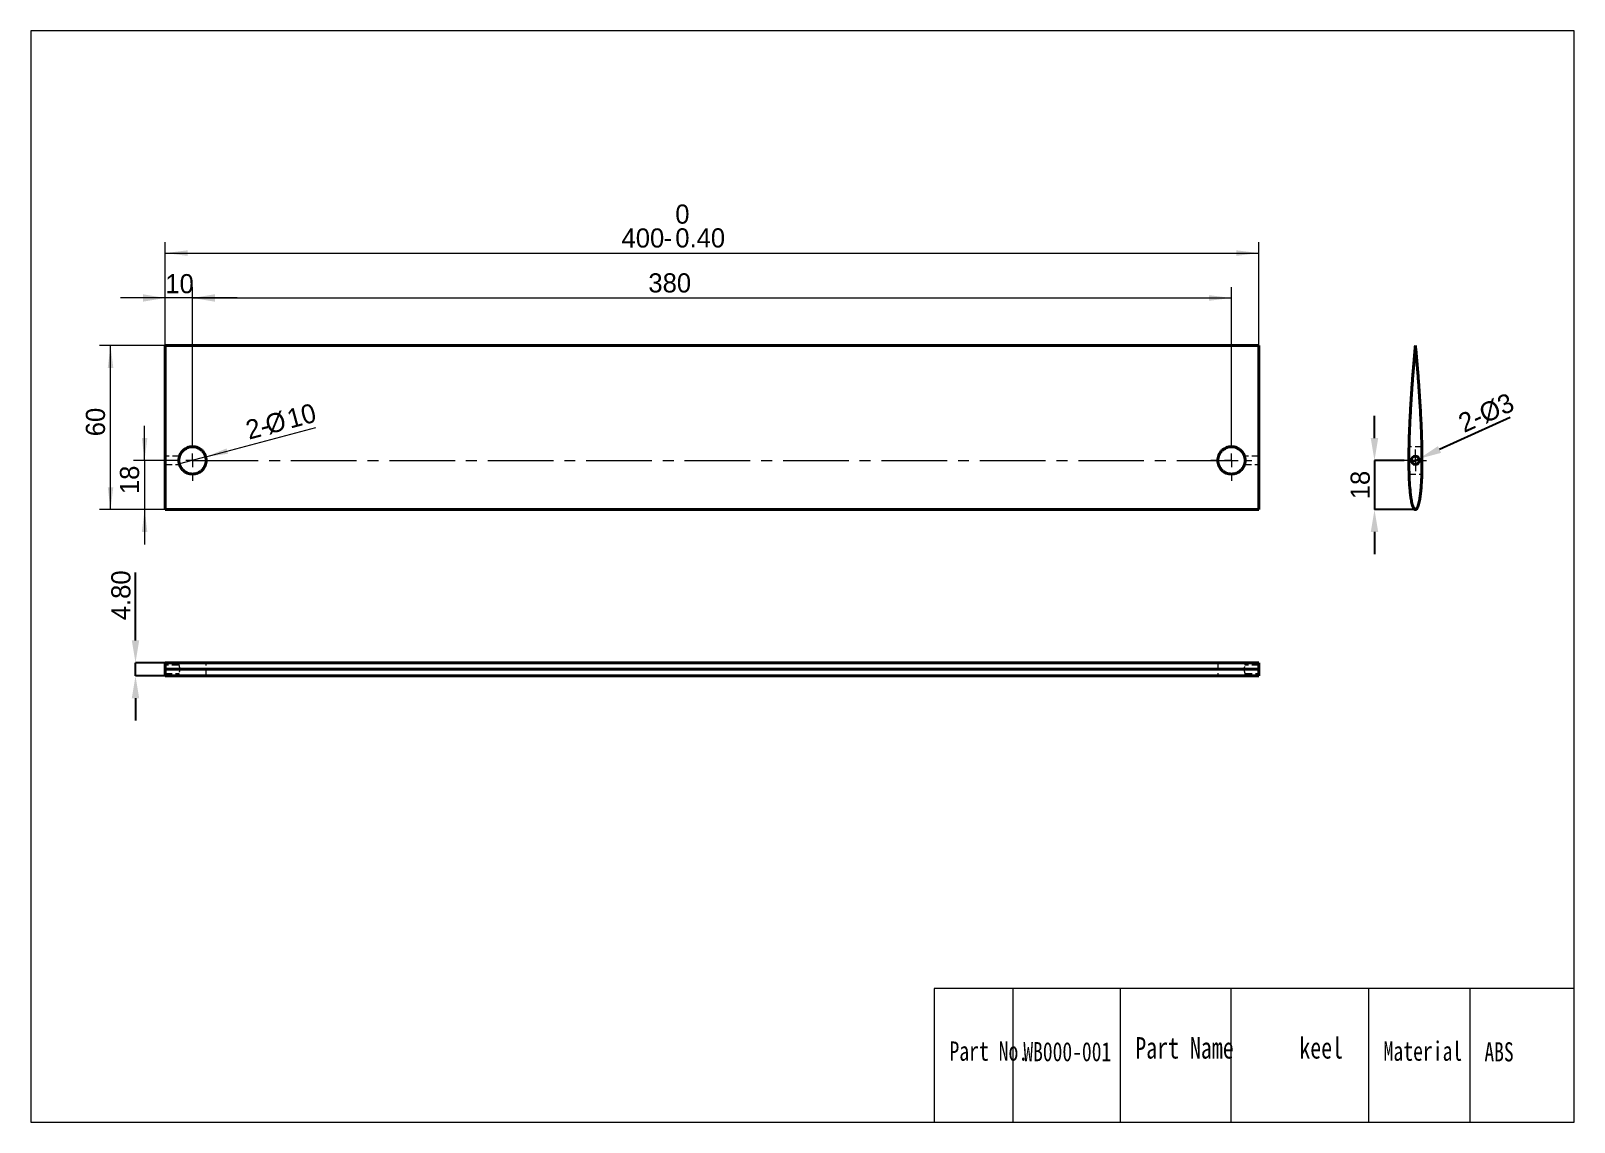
# Model space of a CAD drawing. Header units: millimetres. Extents: x 57 to 340, y 85 to 285.
import ezdxf

# ---------------------------------------------------------------- set-up
doc = ezdxf.new("R2010")
doc.units = ezdxf.units.MM
for name, pattern in [('CENTERX2', [20.32, 12.7, -2.54, 2.54, -2.54]), ('HIDDEN', [1.905, 1.27, -0.635]), ('点画线', [18, 12, -2, 2, -2])]:
    doc.linetypes.add(name, pattern=pattern)
doc.layers.get('0').update_dxf_attribs({"lineweight": 18})
for name, color, linetype, lineweight in [('1轮廓实线层', 7, 'Continuous', 40), ('2细线层', 4, 'Continuous', 18), ('3中心线层', 1, 'CENTERX2', 18), ('4虚线层', 6, 'HIDDEN', 18), ('尺寸线层', 3, 'Continuous', 18)]:
    doc.layers.add(name, color=color, linetype=linetype, lineweight=lineweight)
doc.styles.add('SLDTEXTSTYLE0', font='')
doc.styles.get('SLDTEXTSTYLE0').set_extended_font_data('汉仪长仿宋体')
doc.dimstyles.new('SLDDIMSTYLE0', dxfattribs={"dimtxt": 3.5, "dimasz": 4.08, "dimexe": 0, "dimexo": 0.0625, "dimgap": 0.875, "dimtad": 1, "dimlfac": 2, "dimrnd": 1e-09, "dimzin": 12, "dimdsep": 46, "dimtxsty": 'SLDTEXTSTYLE0', "dimcen": 0.09, "dimdle": 8.16, "dimadec": 0, "dimazin": 3, "dimtfac": 1, "dimtofl": 0, "dimtmove": 0, "dimatfit": 3, "dimfxl": 1, "dimfrac": 2, "dimtolj": 1, "dimarcsym": 0})
doc.dimstyles.new('SLDDIMSTYLE1', dxfattribs={"dimtxt": 3.5, "dimasz": 4.08, "dimexe": 0, "dimexo": 0.0625, "dimgap": 0.875, "dimtad": 1, "dimlfac": 2, "dimrnd": 1e-09, "dimzin": 12, "dimdsep": 46, "dimtxsty": 'SLDTEXTSTYLE0', "dimcen": 0.09, "dimdle": 8.16, "dimadec": 0, "dimazin": 3, "dimtfac": 1, "dimtofl": 0, "dimtmove": 0, "dimatfit": 3, "dimfxl": 1, "dimfrac": 2, "dimtolj": 1, "dimarcsym": 0})
doc.dimstyles.new('SLDDIMSTYLE2', dxfattribs={"dimtxt": 3.5, "dimasz": 4.08, "dimexe": 0, "dimexo": 0.0625, "dimgap": 0.875, "dimtad": 1, "dimlfac": 2, "dimrnd": 1e-09, "dimzin": 12, "dimdsep": 46, "dimtxsty": 'SLDTEXTSTYLE0', "dimcen": 0.09, "dimdle": 8.16, "dimadec": 0, "dimazin": 3, "dimtfac": 1, "dimtmove": 0, "dimatfit": 0, "dimfxl": 1, "dimfrac": 2, "dimtolj": 1, "dimarcsym": 0})
doc.dimstyles.new('SLDDIMSTYLE3', dxfattribs={"dimtxt": 3.5, "dimasz": 4.08, "dimexe": 0, "dimexo": 0.0625, "dimgap": 0.875, "dimtad": 1, "dimlfac": 2, "dimrnd": 1e-09, "dimzin": 12, "dimdsep": 46, "dimtxsty": 'SLDTEXTSTYLE0', "dimblk1": 'NONE', "dimsah": 1, "dimcen": 0, "dimdle": 8.16, "dimadec": 0, "dimazin": 3, "dimtfac": 1, "dimtmove": 0, "dimatfit": 3, "dimldrblk": 'NONE', "dimfxl": 1, "dimfrac": 2, "dimtolj": 1, "dimarcsym": 0})
doc.dimstyles.new('SLDDIMSTYLE4', dxfattribs={"dimtxt": 3.5, "dimasz": 4.08, "dimexe": 0, "dimexo": 0.0625, "dimgap": 0.875, "dimtad": 1, "dimlfac": 2, "dimrnd": 1e-09, "dimzin": 4, "dimdsep": 46, "dimtxsty": 'SLDTEXTSTYLE0', "dimcen": 0.09, "dimdle": 8.16, "dimadec": 0, "dimazin": 1, "dimtfac": 1, "dimtmove": 0, "dimatfit": 0, "dimfxl": 1, "dimfrac": 2, "dimtolj": 1, "dimarcsym": 0})

# ---------------------------------------------------------------- blocks, each defined once
blk = doc.blocks.new('*X4')
at = {"layer": '2细线层', "linetype": 'Continuous', "lineweight": 0}
for points in [[(71.84, 227.42), (71.34, 223.34), (72.35, 223.34)], [(71.84, 197.42), (72.35, 201.5), (71.34, 201.5)]]:
    blk.add_hatch(color=4, dxfattribs=at).paths.add_polyline_path(points, flags=0)
at = {"layer": '2细线层', "color": 4, "linetype": 'Continuous', "lineweight": 0}
for p, q in [((81.84, 227.42), (69.84, 227.42)), ((71.84, 197.42), (71.84, 227.42)), ((81.84, 197.42), (69.84, 197.42))]:
    blk.add_line(p, q, dxfattribs=at)
at = {"layer": '2细线层', "color": 4, "linetype": 'Continuous', "lineweight": 0, "insert": (67.33, 210.84), "char_height": 3.5, "width": 6.874, "attachment_point": 1, "rotation": 90, "style": 'SLDTEXTSTYLE0'}
blk.add_mtext('60', dxfattribs=at)
blk = doc.blocks.new('*X5')
at = {"layer": '2细线层', "linetype": 'Continuous', "lineweight": 0}
for points in [[(81.84, 244.34), (85.92, 243.83), (85.92, 244.85)], [(281.84, 244.34), (277.76, 244.85), (277.76, 243.83)]]:
    blk.add_hatch(color=4, dxfattribs=at).paths.add_polyline_path(points, flags=0)
at = {"layer": '2细线层', "color": 4, "linetype": 'Continuous', "lineweight": 0}
for p, q in [((81.84, 227.42), (81.84, 246.34)), ((281.84, 227.42), (281.84, 246.34)), ((81.84, 244.34), (281.84, 244.34))]:
    blk.add_line(p, q, dxfattribs=at)
at = {"layer": '2细线层', "color": 4, "linetype": 'Continuous', "lineweight": 0, "char_height": 3.5, "attachment_point": 1, "style": 'SLDTEXTSTYLE0'}
for s, insert, width in [('0', (175.13, 253.22), 2.4432), ('400', (165.3, 248.85), 9.705), ('0.40', (175.13, 248.87), 12.9917), ('-', (172.97, 248.87), 4.2175)]:
    blk.add_mtext(s, dxfattribs=dict(at, insert=insert, width=width))
blk = doc.blocks.new('*X6')
at = {"layer": '2细线层', "linetype": 'Continuous', "lineweight": 0}
for points in [[(81.84, 236.13), (77.76, 235.45), (77.76, 236.81)], [(86.84, 236.13), (90.92, 235.45), (90.92, 236.81)]]:
    blk.add_hatch(color=0, dxfattribs=at).paths.add_polyline_path(points, flags=0)
at = {"layer": '2细线层', "color": 0, "linetype": 'Continuous', "lineweight": 0}
for p, q in [((95, 236.13), (73.68, 236.13)), ((81.84, 227.49), (81.84, 236.13)), ((86.84, 210.24), (86.84, 236.13))]:
    blk.add_line(p, q, dxfattribs=at)
at = {"layer": '2细线层', "color": 0, "linetype": 'Continuous', "lineweight": 0, "insert": (84.47, 238.72), "char_height": 3.5, "width": 7, "attachment_point": 5, "style": 'SLDTEXTSTYLE0'}
blk.add_mtext('10', dxfattribs=at)
blk = doc.blocks.new('*X7')
at = {"layer": '2细线层', "linetype": 'Continuous', "lineweight": 0}
for points in [[(86.84, 236.13), (90.92, 235.62), (90.92, 236.64)], [(276.84, 236.13), (272.76, 236.64), (272.76, 235.62)]]:
    blk.add_hatch(color=4, dxfattribs=at).paths.add_polyline_path(points, flags=0)
at = {"layer": '2细线层', "color": 4, "linetype": 'Continuous', "lineweight": 0}
for p, q in [((86.84, 210.17), (86.84, 238.13)), ((276.84, 210.17), (276.84, 238.13)), ((86.84, 236.13), (276.84, 236.13))]:
    blk.add_line(p, q, dxfattribs=at)
at = {"layer": '2细线层', "color": 4, "linetype": 'Continuous', "lineweight": 0, "insert": (170.21, 240.64), "char_height": 3.5, "width": 9.5305, "attachment_point": 1, "style": 'SLDTEXTSTYLE0'}
blk.add_mtext('380', dxfattribs=at)
blk = doc.blocks.new('*X8')
at = {"layer": '2细线层', "linetype": 'Continuous', "lineweight": 0}
for points in [[(78.07, 206.42), (78.58, 210.5), (77.57, 210.5)], [(78.07, 197.42), (77.57, 193.34), (78.58, 193.34)]]:
    blk.add_hatch(color=4, dxfattribs=at).paths.add_polyline_path(points, flags=0)
at = {"layer": '2细线层', "color": 4, "linetype": 'Continuous', "lineweight": 0}
for p, q in [((78.07, 206.42), (78.07, 212.77)), ((83.09, 206.42), (76.07, 206.42)), ((78.07, 206.42), (78.07, 197.42)), ((81.84, 197.42), (76.07, 197.42)), ((78.07, 197.42), (78.07, 191.07))]:
    blk.add_line(p, q, dxfattribs=at)
at = {"layer": '2细线层', "color": 4, "linetype": 'Continuous', "lineweight": 0, "insert": (73.56, 200.26), "char_height": 3.5, "width": 6.874, "attachment_point": 1, "rotation": 90, "style": 'SLDTEXTSTYLE0'}
blk.add_mtext('18', dxfattribs=at)
blk = doc.blocks.new('*X9')
at = {"layer": '2细线层', "linetype": 'Continuous', "lineweight": 0}
blk.add_hatch(color=4, dxfattribs=at).paths.add_polyline_path([(89.26, 207.07), (93.33, 207.64), (93.07, 208.62)], flags=0)
at = {"layer": '2细线层', "color": 4, "linetype": 'Continuous', "lineweight": 0}
for q in [(109.4, 212.47), (84.43, 205.78)]:
    blk.add_line((89.26, 207.07), q, dxfattribs=at)
at = {"layer": '2细线层', "color": 4, "linetype": 'Continuous', "lineweight": 0, "char_height": 3.5, "attachment_point": 1, "rotation": 15, "style": 'SLDTEXTSTYLE0'}
for s, insert, width in [('%%C', (99.82, 214.56), 5.5514), ('10', (103.8, 215.61), 7.089), ('2-', (96.25, 213.58), 9.1087)]:
    blk.add_mtext(s, dxfattribs=dict(at, insert=insert, width=width))
blk = doc.blocks.new('_NONE')
blk = doc.blocks.new('SW_CENTERMARKSYMBOL_0')
at = {"layer": '3中心线层', "color": 0, "linetype": 'CENTERX2', "lineweight": 0}
for p, q in [((0, 2.5), (0, 3.75)), ((-2.5, 0), (-3.75, 0)), ((0, 0), (-1.25, 0)), ((0, 0), (0, 1.25)), ((0, 0), (0, -1.25)), ((0, 0), (1.25, 0)), ((2.5, 0), (3.75, 0)), ((0, -2.5), (0, -3.75))]:
    blk.add_line(p, q, dxfattribs=at)
blk = doc.blocks.new('SW_CENTERMARKSYMBOL_1')
at = {"layer": '3中心线层', "color": 0, "linetype": 'CENTERX2', "lineweight": 0}
for p, q in [((0, 2.5), (0, 3.75)), ((-2.5, 0), (-3.75, 0)), ((0, 0), (-1.25, 0)), ((0, 0), (0, 1.25)), ((0, 0), (0, -1.25)), ((0, 0), (1.25, 0)), ((2.5, 0), (3.75, 0)), ((0, -2.5), (0, -3.75))]:
    blk.add_line(p, q, dxfattribs=at)
blk = doc.blocks.new('*X12')
at = {"layer": '2细线层', "linetype": 'Continuous'}
for points in [[(302.32, 210.5), (303.68, 210.5), (303, 206.42)], [(302.32, 193.34), (303.68, 193.34), (303, 197.42)]]:
    blk.add_hatch(color=0, dxfattribs=at).paths.add_polyline_path(points, flags=0)
at = {"layer": '2细线层', "color": 0, "linetype": 'Continuous', "lineweight": -2}
for p, q in [((303, 210.5), (303, 214.58)), ((308.43, 206.42), (303, 206.42)), ((303, 206.42), (303, 197.42)), ((310.43, 197.42), (303, 197.42)), ((303, 193.34), (303, 189.26))]:
    blk.add_line(p, q, dxfattribs=at)
at = {"layer": '2细线层', "color": 0, "linetype": 'Continuous', "lineweight": 0, "insert": (298.63, 201.92), "char_height": 3.5, "width": 6.874, "attachment_point": 2, "rotation": 90, "style": 'SLDTEXTSTYLE0'}
blk.add_mtext('18', dxfattribs=at)
blk = doc.blocks.new('*X13')
at = {"layer": '2细线层', "linetype": 'Continuous'}
blk.add_hatch(color=0, dxfattribs=at).paths.add_polyline_path([(314.61, 209.04), (315.17, 207.8), (311.17, 206.73)], flags=0)
at = {"layer": '2细线层', "color": 0, "linetype": 'Continuous', "lineweight": -2}
for p, q in [((327.83, 214.29), (314.89, 208.42)), ((309.81, 206.12), (311.17, 206.73))]:
    blk.add_line(p, q, dxfattribs=at)
at = {"layer": '2细线层', "color": 0, "linetype": 'Continuous', "lineweight": 0, "insert": (317.95, 214.61), "char_height": 3.5, "width": 19.8307, "attachment_point": 1, "rotation": 24.3788, "style": 'SLDTEXTSTYLE0'}
blk.add_mtext('2-%%C3', dxfattribs=at)
blk = doc.blocks.new('SW_CENTERMARKSYMBOL_2')
at = {"layer": '3中心线层', "color": 0, "linetype": 'CENTERX2', "lineweight": 0}
for p, q in [((-1.25, 0), (-2, 0)), ((0, 0), (-1.25, 0)), ((0, 1.25), (0, 2)), ((0, 0), (0, 1.25)), ((0, 0), (0, -1.25)), ((0, 0), (1.25, 0)), ((1.25, 0), (2, 0)), ((0, -1.25), (0, -2))]:
    blk.add_line(p, q, dxfattribs=at)
blk = doc.blocks.new('*X15')
at = {"layer": '2细线层', "linetype": 'Continuous'}
for points in [[(75.73, 173.49), (77.09, 173.49), (76.41, 169.41)], [(75.73, 162.93), (77.09, 162.93), (76.41, 167.01)]]:
    blk.add_hatch(color=0, dxfattribs=at).paths.add_polyline_path(points, flags=0)
at = {"layer": '2细线层', "color": 0, "linetype": 'Continuous', "lineweight": -2}
for p, q in [((76.41, 173.49), (76.41, 185.92)), ((89.28, 169.41), (76.41, 169.41)), ((76.41, 167.01), (76.41, 169.41)), ((89.28, 167.01), (76.41, 167.01)), ((76.41, 162.93), (76.41, 158.85))]:
    blk.add_line(p, q, dxfattribs=at)
at = {"layer": '2细线层', "color": 0, "linetype": 'Continuous', "lineweight": 0, "insert": (71.98, 181.75), "char_height": 3.5, "width": 13.205, "attachment_point": 2, "rotation": 90, "style": 'SLDTEXTSTYLE0'}
blk.add_mtext('4.80', dxfattribs=at)

msp = doc.modelspace()

# ---------------------------------------------------------------- linework, layer by layer
for p, q in [((339.5135, 284.9816), (57.2735, 284.9816)), ((57.2735, 284.9816), (57.2735, 85.3976)), ((339.5135, 85.3976), (339.5135, 284.9816)), ((339.5135, 109.8404), (222.4619, 109.8404)), ((222.4619, 109.8404), (222.4619, 85.3976)), ((236.877, 109.8404), (236.877, 85.3976)), ((256.5101, 109.8404), (256.5101, 85.3976)), ((276.752, 109.8404), (276.752, 85.3976)), ((301.9318, 109.8404), (301.9318, 85.3976)), ((320.4247, 109.8404), (320.4247, 85.3976)), ((339.5135, 85.3976), (339.5135, 109.8404)), ((57.2735, 85.3976), (339.5135, 85.3976)), ((232.2144, 85.3976), (339.5135, 85.3976))]:
    msp.add_line(p, q)
at = {"color": 1, "linetype": '点画线'}
msp.add_line((86.8432, 206.4249), (276.8432, 206.4249), dxfattribs=at)
at = {"layer": '1轮廓实线层', "linetype": 'Continuous', "lineweight": 40}
for p, q in [((81.8432, 227.4249), (281.8432, 227.4249)), ((81.8432, 227.4249), (81.8432, 197.4249)), ((281.8432, 227.4249), (281.8432, 197.4249)), ((281.8432, 197.4249), (81.8432, 197.4249)), ((84.3582, 169.4138), (81.8432, 169.4138)), ((81.8432, 169.4019), (81.8432, 168.2139)), ((281.8432, 169.4138), (279.3281, 169.4138)), ((281.8432, 169.3994), (281.8432, 168.2139)), ((81.8432, 168.2139), (281.8432, 168.2139)), ((81.8432, 168.2139), (81.8432, 167.0285)), ((81.8432, 167.0141), (84.3602, 167.0141)), ((279.3281, 167.0141), (281.8432, 167.0141)), ((281.8432, 168.2139), (281.8432, 167.026))]:
    msp.add_line(p, q, dxfattribs=at)
for points in [[(274.3602, 169.4138), (198.8436, 169.4138), (162.2194, 169.4138), (89.3262, 169.4138)], [(89.3281, 167.0141), (164.8428, 167.0141), (201.4669, 167.0141), (274.3602, 167.0141)]]:
    msp.add_lwpolyline(points, dxfattribs=at)
msp.add_circle((310.4886, 206.4249), 0.75, dxfattribs=at)
for points, knots in [([(310.4886, 227.4249), (310.4748, 227.282), (310.4474, 226.9965), (310.4181, 226.6849), (310.388, 226.3609), (310.3724, 226.1931), (310.3418, 225.8583), (310.3267, 225.6917), (310.2828, 225.2033), (310.2558, 224.8948), (310.2033, 224.2818), (310.1775, 223.9754), (310.1256, 223.3482), (310.0995, 223.0276), (310.0482, 222.3872), (310.0235, 222.0707), (309.9759, 221.4482), (309.9528, 221.1393), (309.9065, 220.5098), (309.8833, 220.1902), (309.8385, 219.5572), (309.8169, 219.2441), (309.7746, 218.6176), (309.7538, 218.3029), (309.7129, 217.6711), (309.693, 217.355), (309.6543, 216.7251), (309.6356, 216.4108), (309.5808, 215.4663), (309.5463, 214.8351), (309.4825, 213.5738), (309.4531, 212.9434), (309.3738, 211.0516), (309.3325, 209.7891), (309.2856, 207.2646), (309.2796, 206.0017), (309.3159, 204.1082), (309.3356, 203.4772), (309.3969, 202.2161), (309.4383, 201.586), (309.5267, 200.6431), (309.5607, 200.3292), (309.6421, 199.7033), (309.6892, 199.391), (309.7764, 198.9256), (309.8084, 198.771), (309.8812, 198.4639), (309.9217, 198.3112), (310.0185, 198.0108), (310.0735, 197.862), (310.1864, 197.6539), (310.2291, 197.5865), (310.3108, 197.5009), (310.3412, 197.475), (310.4102, 197.4367), (310.4489, 197.4249), (310.4886, 197.4249)], [0, 0, 0, 0, 0.47345572, 0.94691144, 0.94691144, 1.42036716, 1.42036716, 1.89382288, 1.89382288, 2.84073432, 2.84073432, 3.78764576, 3.78764576, 4.7345572, 4.7345572, 5.68146865, 5.68146865, 6.62838009, 6.62838009, 7.57529153, 7.57529153, 8.52220297, 8.52220297, 9.46911441, 9.46911441, 10.41602585, 10.41602585, 11.36293729, 11.36293729, 13.25676017, 13.25676017, 15.15058305, 15.15058305, 18.93822882, 18.93822882, 22.72587458, 22.72587458, 24.61969746, 24.61969746, 26.51352034, 26.51352034, 27.46043179, 27.46043179, 28.40734323, 28.40734323, 28.88079895, 28.88079895, 29.35425467, 29.35425467, 29.82771039, 29.82771039, 30.06443825, 30.06443825, 30.18280218, 30.18280218, 30.30116611, 30.30116611, 30.30116611, 30.30116611]), ([(310.4886, 197.4249), (310.5284, 197.4249), (310.5671, 197.4367), (310.636, 197.475), (310.6664, 197.5009), (310.7481, 197.5865), (310.7909, 197.6539), (310.9037, 197.862), (310.9587, 198.0108), (311.0555, 198.3112), (311.096, 198.4639), (311.1688, 198.771), (311.2008, 198.9256), (311.2881, 199.391), (311.3352, 199.7033), (311.4166, 200.3292), (311.4505, 200.6431), (311.5389, 201.586), (311.5803, 202.2161), (311.6417, 203.4772), (311.6614, 204.1082), (311.6976, 206.0017), (311.6917, 207.2646), (311.6448, 209.7891), (311.6035, 211.0516), (311.5241, 212.9434), (311.4948, 213.5738), (311.4309, 214.8351), (311.3964, 215.4663), (311.3417, 216.4108), (311.3229, 216.7251), (311.2843, 217.355), (311.2643, 217.6711), (311.2235, 218.3029), (311.2027, 218.6176), (311.1604, 219.2441), (311.1388, 219.5572), (311.094, 220.1902), (311.0708, 220.5098), (311.0244, 221.1393), (311.0013, 221.4482), (310.9538, 222.0707), (310.929, 222.3872), (310.8778, 223.0276), (310.8517, 223.3482), (310.7998, 223.9754), (310.774, 224.2818), (310.7214, 224.8948), (310.6944, 225.2033), (310.6506, 225.6917), (310.6355, 225.8583), (310.6048, 226.1931), (310.5893, 226.3609), (310.5591, 226.6849), (310.5298, 226.9965), (310.5025, 227.282), (310.4886, 227.4249)], [0, 0, 0, 0, 0.11836393, 0.11836393, 0.23672786, 0.23672786, 0.47345572, 0.47345572, 0.94691144, 0.94691144, 1.42036716, 1.42036716, 1.89382288, 1.89382288, 2.84073432, 2.84073432, 3.78764576, 3.78764576, 5.68146865, 5.68146865, 7.57529153, 7.57529153, 11.36293729, 11.36293729, 15.15058305, 15.15058305, 17.04440594, 17.04440594, 18.93822882, 18.93822882, 19.88514026, 19.88514026, 20.8320517, 20.8320517, 21.77896314, 21.77896314, 22.72587458, 22.72587458, 23.67278602, 23.67278602, 24.61969746, 24.61969746, 25.5666089, 25.5666089, 26.51352034, 26.51352034, 27.46043179, 27.46043179, 28.40734323, 28.40734323, 28.88079895, 28.88079895, 29.35425467, 29.35425467, 29.82771039, 30.30116611, 30.30116611, 30.30116611, 30.30116611]), ([(86.8432, 208.9249), (86.678, 208.9249), (86.5156, 208.9087), (86.276, 208.8611), (86.1968, 208.8413), (86.0397, 208.7937), (85.9617, 208.7658), (85.7346, 208.6717), (85.5911, 208.5949), (85.3193, 208.4135), (85.1907, 208.3079), (84.9601, 208.0773), (84.8566, 207.9514), (84.6738, 207.6782), (84.5961, 207.5327), (84.4714, 207.2319), (84.4234, 207.0744), (84.3592, 206.7518), (84.3433, 206.5896), (84.3431, 206.2635), (84.3593, 206.0979), (84.423, 205.7773), (84.4701, 205.6215), (84.5952, 205.3188), (84.6734, 205.1724), (84.8543, 204.9014), (84.9576, 204.7751), (85.1907, 204.5416), (85.3172, 204.4379), (85.5202, 204.3021), (85.5901, 204.26), (85.7346, 204.1826), (85.8095, 204.1471), (86.0367, 204.0529), (86.1925, 204.0055), (86.5127, 203.9414), (86.678, 203.9249), (87.0083, 203.9249), (87.1707, 203.9411), (87.4103, 203.9887), (87.4895, 204.0085), (87.6466, 204.0561), (87.7246, 204.084), (87.9517, 204.1781), (88.0953, 204.2549), (88.367, 204.4362), (88.4956, 204.5418), (88.7263, 204.7724), (88.8297, 204.8983), (89.0125, 205.1715), (89.0902, 205.317), (89.2149, 205.6177), (89.2629, 205.7752), (89.3272, 206.0979), (89.3431, 206.2601), (89.3433, 206.5862), (89.3271, 206.7518), (89.2634, 207.0724), (89.2162, 207.2282), (89.0912, 207.5309), (89.0129, 207.6773), (88.8321, 207.9483), (88.7288, 208.0746), (88.4957, 208.3081), (88.3692, 208.4118), (88.1662, 208.5477), (88.0963, 208.5897), (87.9517, 208.6672), (87.8768, 208.7027), (87.6496, 208.7969), (87.4938, 208.8442), (87.1736, 208.9083), (87.0083, 208.9249), (86.8432, 208.9249)], [0, 0, 0, 0, 0.49069497, 0.49069497, 0.73604246, 0.73604246, 0.98138995, 0.98138995, 1.47208492, 1.47208492, 1.9627799, 1.9627799, 2.45347487, 2.45347487, 2.94416985, 2.94416985, 3.43486482, 3.43486482, 3.9255598, 3.9255598, 4.41625477, 4.41625477, 4.90694975, 4.90694975, 5.39764472, 5.39764472, 5.8883397, 5.8883397, 6.37903467, 6.37903467, 6.62438216, 6.62438216, 6.86972965, 6.86972965, 7.36042462, 7.36042462, 7.8511196, 7.8511196, 8.34181457, 8.34181457, 8.58716206, 8.58716206, 8.83250955, 8.83250955, 9.32320452, 9.32320452, 9.81389949, 9.81389949, 10.30459447, 10.30459447, 10.79528944, 10.79528944, 11.28598442, 11.28598442, 11.77667939, 11.77667939, 12.26737437, 12.26737437, 12.75806934, 12.75806934, 13.24876432, 13.24876432, 13.73945929, 13.73945929, 14.23015427, 14.23015427, 14.47550176, 14.47550176, 14.72084924, 14.72084924, 15.21154422, 15.21154422, 15.70223919, 15.70223919, 15.70223919, 15.70223919]), ([(276.8432, 203.9249), (277.0083, 203.9249), (277.1707, 203.9411), (277.4103, 203.9887), (277.4895, 204.0085), (277.6466, 204.0561), (277.7246, 204.084), (277.9517, 204.1781), (278.0953, 204.2549), (278.367, 204.4362), (278.4956, 204.5418), (278.7263, 204.7724), (278.8297, 204.8983), (279.0125, 205.1715), (279.0902, 205.317), (279.2149, 205.6177), (279.2629, 205.7753), (279.3272, 206.0979), (279.3431, 206.2601), (279.3433, 206.5862), (279.3271, 206.7518), (279.2634, 207.0724), (279.2162, 207.2282), (279.0912, 207.5309), (279.0129, 207.6773), (278.8321, 207.9483), (278.7288, 208.0746), (278.4957, 208.3081), (278.3692, 208.4118), (278.1662, 208.5477), (278.0963, 208.5897), (277.9517, 208.6672), (277.8768, 208.7027), (277.6496, 208.7969), (277.4938, 208.8442), (277.1736, 208.9083), (277.0083, 208.9249), (276.678, 208.9249), (276.5156, 208.9087), (276.276, 208.8611), (276.1968, 208.8413), (276.0397, 208.7937), (275.9617, 208.7658), (275.7346, 208.6717), (275.5911, 208.5949), (275.3193, 208.4135), (275.1907, 208.3079), (274.96, 208.0773), (274.8566, 207.9514), (274.6738, 207.6782), (274.5961, 207.5327), (274.4714, 207.2319), (274.4234, 207.0744), (274.3592, 206.7518), (274.3433, 206.5896), (274.3431, 206.2635), (274.3593, 206.0979), (274.423, 205.7773), (274.4701, 205.6215), (274.5952, 205.3188), (274.6734, 205.1724), (274.8543, 204.9014), (274.9576, 204.7751), (275.1907, 204.5416), (275.3172, 204.4379), (275.5202, 204.3021), (275.5901, 204.26), (275.7346, 204.1826), (275.8096, 204.1471), (276.0367, 204.0529), (276.1925, 204.0055), (276.5127, 203.9414), (276.678, 203.9249), (276.8432, 203.9249)], [0, 0, 0, 0, 0.49069497, 0.49069497, 0.73604246, 0.73604246, 0.98138995, 0.98138995, 1.47208492, 1.47208492, 1.9627799, 1.9627799, 2.45347487, 2.45347487, 2.94416985, 2.94416985, 3.43486482, 3.43486482, 3.9255598, 3.9255598, 4.41625477, 4.41625477, 4.90694975, 4.90694975, 5.39764472, 5.39764472, 5.8883397, 5.8883397, 6.37903467, 6.37903467, 6.62438216, 6.62438216, 6.86972965, 6.86972965, 7.36042462, 7.36042462, 7.8511196, 7.8511196, 8.34181457, 8.34181457, 8.58716206, 8.58716206, 8.83250955, 8.83250955, 9.32320452, 9.32320452, 9.8138995, 9.8138995, 10.30459447, 10.30459447, 10.79528944, 10.79528944, 11.28598442, 11.28598442, 11.77667939, 11.77667939, 12.26737437, 12.26737437, 12.75806934, 12.75806934, 13.24876432, 13.24876432, 13.73945929, 13.73945929, 14.23015427, 14.23015427, 14.47550176, 14.47550176, 14.72084924, 14.72084924, 15.21154422, 15.21154422, 15.70223919, 15.70223919, 15.70223919, 15.70223919]), ([(84.3582, 169.4137), (84.3586, 169.4137), (84.362, 169.4136), (84.4361, 169.4117), (84.5818, 169.4084), (84.8005, 169.404), (85.073, 169.3992), (85.399, 169.3945), (85.7628, 169.3904), (86.1607, 169.3873), (86.5247, 169.3858), (86.8935, 169.3854), (87.2628, 169.3861), (87.6707, 169.3883), (88.0588, 169.3918), (88.409, 169.3961), (88.7177, 169.4009), (88.9712, 169.4056), (89.1641, 169.4097), (89.2879, 169.4126), (89.3147, 169.4133), (89.3262, 169.4136)], [0, 0, 0, 0, 0.03789234, 0.31737356, 0.60495728, 0.88448526, 1.17211578, 1.45170796, 1.73940849, 2.01899404, 2.30669082, 2.48442843, 2.76395697, 3.05159294, 3.33112117, 3.61875354, 3.89832185, 4.18599568, 4.46559494, 4.75330503, 4.96838463, 4.96838463, 4.96838463, 4.96838463]), ([(276.8432, 169.3856), (276.7046, 169.3857), (276.4236, 169.386), (276.0156, 169.3883), (275.6276, 169.3918), (275.2773, 169.3961), (274.9687, 169.4009), (274.7151, 169.4056), (274.5222, 169.4097), (274.3984, 169.4126), (274.3716, 169.4133), (274.3602, 169.4136)], [0, 0, 0, 0, 0.27944102, 0.56698694, 0.84642764, 1.13396996, 1.41345074, 1.70103451, 1.98054623, 2.26816624, 2.48322494, 2.48322494, 2.48322494, 2.48322494]), ([(279.3281, 169.4137), (279.3277, 169.4137), (279.3244, 169.4136), (279.2502, 169.4117), (279.1045, 169.4084), (278.8859, 169.404), (278.6134, 169.3992), (278.2873, 169.3945), (277.9236, 169.3904), (277.5257, 169.3873), (277.1617, 169.3858), (276.9312, 169.3856), (276.8432, 169.3856)], [0, 0, 0, 0, 0.03791888, 0.31748177, 0.60514951, 0.88475917, 1.17247373, 1.45214761, 1.7399322, 2.01959944, 2.30738028, 2.48516983, 2.48516983, 2.48516983, 2.48516983]), ([(86.8432, 167.0423), (86.7046, 167.0422), (86.4236, 167.0419), (86.0156, 167.0396), (85.6276, 167.0361), (85.2773, 167.0318), (84.9687, 167.0269), (84.7151, 167.0222), (84.5222, 167.0182), (84.3984, 167.0152), (84.3716, 167.0146), (84.3602, 167.0143)], [0, 0, 0, 0, 0.27944484, 0.5669947, 0.84643923, 1.13398549, 1.41347009, 1.7010578, 1.98057335, 2.26819729, 2.48321618, 2.48321618, 2.48321618, 2.48321618]), ([(89.3281, 167.0142), (89.3277, 167.0142), (89.3244, 167.0143), (89.2502, 167.0162), (89.1045, 167.0195), (88.8859, 167.0239), (88.6134, 167.0287), (88.2873, 167.0334), (87.9236, 167.0375), (87.5257, 167.0405), (87.1617, 167.0421), (86.9312, 167.0423), (86.8432, 167.0423)], [0, 0, 0, 0, 0.03796069, 0.31751902, 0.60518207, 0.88478717, 1.17249704, 1.45216636, 1.73994626, 2.01960894, 2.30738508, 2.48517173, 2.48517173, 2.48517173, 2.48517173]), ([(279.3281, 167.0142), (279.3277, 167.0142), (279.3244, 167.0143), (279.2502, 167.0162), (279.1045, 167.0195), (278.8859, 167.0239), (278.6134, 167.0287), (278.2873, 167.0334), (277.9236, 167.0375), (277.5257, 167.0406), (277.1616, 167.0421), (276.7928, 167.0425), (276.4235, 167.0418), (276.0156, 167.0396), (275.6276, 167.0361), (275.2773, 167.0318), (274.9687, 167.0269), (274.7151, 167.0222), (274.5222, 167.0182), (274.3984, 167.0152), (274.3716, 167.0146), (274.3602, 167.0143)], [0, 0, 0, 0, 0.03789234, 0.31737356, 0.60495728, 0.88448526, 1.17211578, 1.45170796, 1.73940849, 2.01899404, 2.30669082, 2.48442843, 2.76395697, 3.05159294, 3.33112117, 3.61875354, 3.89832185, 4.18599568, 4.46559494, 4.75330503, 4.96838463, 4.96838463, 4.96838463, 4.96838463])]:
    msp.add_open_spline(points, degree=3, knots=knots, dxfattribs=at)
at = {"layer": '4虚线层', "color": 6, "linetype": 'HIDDEN', "lineweight": 0}
for p, q in [((311.694, 208.9249), (309.2832, 208.9249)), ((84.4582, 207.1749), (81.8432, 207.1749)), ((281.8432, 207.1749), (279.2281, 207.1749)), ((81.8432, 205.6749), (84.4582, 205.6749)), ((279.2281, 205.6749), (281.8432, 205.6749)), ((309.2832, 203.9249), (311.694, 203.9249)), ((84.3432, 169.4193), (84.3432, 168.9639)), ((84.3512, 169.4139), (84.3582, 169.4137)), ((89.3432, 167.0085), (89.3432, 169.4193)), ((274.3432, 169.4193), (274.3432, 167.0085)), ((279.3432, 168.9639), (279.3432, 169.4193)), ((84.3432, 168.9639), (81.8432, 168.9639)), ((81.8432, 167.4639), (84.3432, 167.4639)), ((84.3432, 167.4639), (84.3432, 167.0085)), ((89.3352, 167.014), (89.3281, 167.0142)), ((279.3352, 167.014), (279.3281, 167.0142)), ((281.8432, 168.9639), (279.3432, 168.9639)), ((279.3432, 167.0085), (279.3432, 167.4639)), ((279.3432, 167.4639), (281.8432, 167.4639))]:
    msp.add_line(p, q, dxfattribs=at)
for centre, start, end in [((86.7123, 266.6598), 270.077093, 271.53982), ((276.9741, 69.7681), 90.077093, 91.53982)]:
    msp.add_arc(centre, 97.2812, start, end, dxfattribs=at)
for points, knots in [([(86.8432, 169.3786), (86.7047, 169.3788), (86.4236, 169.3793), (86.0157, 169.3825), (85.6277, 169.3873), (85.2776, 169.3931), (84.9682, 169.3992), (84.7175, 169.4049), (84.5405, 169.4092), (84.4782, 169.4107), (84.4541, 169.4113)], [0, 0, 0, 0, 0.30949997, 0.62797815, 0.93747734, 1.25594696, 1.56553688, 1.88410221, 2.19373123, 2.3893628, 2.3893628, 2.3893628, 2.3893628]), ([(89.3262, 169.4136), (89.3317, 169.4138), (89.3451, 169.4141), (89.3389, 169.414), (89.3352, 169.4139)], [0, 0, 0, 0, 0.0075182556, 0.0183267302, 0.0183267302, 0.0183267302, 0.0183267302]), ([(274.3602, 169.4136), (274.3547, 169.4138), (274.3413, 169.4141), (274.3475, 169.414), (274.3512, 169.4139)], [0, 0, 0, 0, 0.0075117802, 0.0183187319, 0.0183187319, 0.0183187319, 0.0183187319]), ([(274.36, 169.4137), (274.3826, 169.4131), (274.4286, 169.412), (274.584, 169.4081), (274.8001, 169.403), (275.0733, 169.397), (275.3991, 169.3909), (275.7629, 169.3854), (276.1608, 169.3811), (276.5248, 169.379), (276.8936, 169.3784), (277.2628, 169.3794), (277.6706, 169.3825), (278.0587, 169.3873), (278.4087, 169.3931), (278.7181, 169.3992), (278.969, 169.4049), (279.1491, 169.4093), (279.2133, 169.4109), (279.2395, 169.4115)], [0, 0, 0, 0, 0.29520253, 0.5989652, 0.89418689, 1.19796466, 1.49327971, 1.7971577, 2.0924859, 2.39638504, 2.58397389, 2.87918668, 3.18296324, 3.47817529, 3.78194368, 4.07724227, 4.38110195, 4.67643784, 4.88019204, 4.88019204, 4.88019204, 4.88019204]), ([(84.3432, 168.9639), (84.3432, 168.9639), (84.3447, 168.959), (84.3503, 168.9398), (84.3546, 168.9252), (84.3651, 168.8875), (84.3713, 168.8645), (84.3851, 168.81), (84.3926, 168.7786), (84.415, 168.6755), (84.4301, 168.5923), (84.4518, 168.4122), (84.4583, 168.3131), (84.4583, 168.1655), (84.4568, 168.1155), (84.4509, 168.019), (84.4465, 167.9722), (84.4302, 167.8354), (84.4151, 167.7531), (84.3926, 167.6493), (84.3852, 167.6184), (84.3715, 167.564), (84.3651, 167.5404), (84.3494, 167.484), (84.3432, 167.4639), (84.3432, 167.4639)], [0, 0, 0, 0, 0.09518339, 0.09518339, 0.19036678, 0.19036678, 0.28555017, 0.28555017, 0.38073355, 0.38073355, 0.57110033, 0.57110033, 0.76146711, 0.76146711, 0.8566505, 0.8566505, 0.95183389, 0.95183389, 1.14220066, 1.14220066, 1.23738405, 1.23738405, 1.33256744, 1.33256744, 1.52293422, 1.52293422, 1.52293422, 1.52293422]), ([(84.3602, 167.0143), (84.3547, 167.0141), (84.3413, 167.0138), (84.3475, 167.0139), (84.3512, 167.014)], [0, 0, 0, 0, 0.0075177418, 0.0183260956, 0.0183260956, 0.0183260956, 0.0183260956]), ([(84.36, 167.0142), (84.3826, 167.0148), (84.4286, 167.0159), (84.584, 167.0198), (84.8001, 167.0249), (85.0733, 167.0308), (85.3991, 167.037), (85.7629, 167.0425), (86.1608, 167.0467), (86.5248, 167.0489), (86.8936, 167.0495), (87.2628, 167.0485), (87.6706, 167.0454), (88.0587, 167.0406), (88.4087, 167.0348), (88.7181, 167.0286), (88.9689, 167.023), (89.1458, 167.0187), (89.2081, 167.0171), (89.2322, 167.0165)], [0, 0, 0, 0, 0.29580115, 0.60017979, 0.89600013, 1.2003939, 1.49630779, 1.80080199, 2.09672906, 2.40124444, 2.58921369, 2.88502511, 3.18941767, 3.48522835, 3.78961273, 4.08551012, 4.38998597, 4.68592075, 4.87289994, 4.87289994, 4.87289994, 4.87289994]), ([(274.3602, 167.0143), (274.3547, 167.0141), (274.3413, 167.0138), (274.3475, 167.0139), (274.3512, 167.014)], [0, 0, 0, 0, 0.0075182556, 0.0183267302, 0.0183267302, 0.0183267302, 0.0183267302]), ([(276.8432, 167.0492), (276.9817, 167.049), (277.2627, 167.0486), (277.6706, 167.0454), (278.0587, 167.0406), (278.4087, 167.0348), (278.7181, 167.0286), (278.9689, 167.023), (279.1458, 167.0187), (279.2081, 167.0171), (279.2322, 167.0165)], [0, 0, 0, 0, 0.30949997, 0.62797815, 0.93747734, 1.25594696, 1.56553688, 1.88410221, 2.19373123, 2.3893628, 2.3893628, 2.3893628, 2.3893628]), ([(279.3432, 167.4639), (279.3426, 167.4658), (279.3418, 167.4685), (279.3367, 167.4857), (279.33, 167.5088), (279.3209, 167.5416), (279.31, 167.5829), (279.2982, 167.6303), (279.2854, 167.6863), (279.2726, 167.7496), (279.2634, 167.8008), (279.2547, 167.8551), (279.2468, 167.9124), (279.2399, 167.9728), (279.2327, 168.0543), (279.2286, 168.1381), (279.2277, 168.2218), (279.2291, 168.3041), (279.2347, 168.4049), (279.2466, 168.5192), (279.26, 168.6083), (279.2719, 168.6743), (279.2813, 168.7214), (279.2908, 168.7654), (279.3004, 168.8062), (279.3096, 168.8433), (279.3181, 168.8758), (279.3256, 168.9034), (279.3321, 168.9262), (279.3373, 168.944), (279.3408, 168.956), (279.3427, 168.9625), (279.3437, 168.9658), (279.3418, 168.9593), (279.3405, 168.9549)], [0, 0, 0, 0, 0.07537721, 0.11365372, 0.15249906, 0.22784072, 0.26605828, 0.30480085, 0.38210014, 0.42130987, 0.46106642, 0.50028537, 0.53978543, 0.58019147, 0.62092011, 0.69762351, 0.73660003, 0.77619067, 0.8501992, 0.92577119, 1.00084933, 1.03891579, 1.07748969, 1.1163381, 1.15545036, 1.19539947, 1.23564178, 1.27468929, 1.31402173, 1.35427226, 1.39484854, 1.42929343, 1.46394693, 1.53242227, 1.53242227, 1.53242227, 1.53242227])]:
    msp.add_open_spline(points, degree=3, knots=knots, dxfattribs=at)

# ---------------------------------------------------------------- block references
at = {"layer": '3中心线层', "color": 1, "linetype": 'CENTERX2', "lineweight": 0}
for name, p in [('SW_CENTERMARKSYMBOL_0', (86.8432, 206.4249)), ('SW_CENTERMARKSYMBOL_1', (276.8432, 206.4249)), ('SW_CENTERMARKSYMBOL_2', (310.4886, 206.4249))]:
    msp.add_blockref(name, p, dxfattribs=at)

# ---------------------------------------------------------------- texts
at = {"attachment_point": 1}
for s, width, gutter_width, heights, insert, char_height in [('{\\fHYSWLongFangSong|b1|i0|c134|p2;Part No.}', 24.366564, 17.5, [3.5], (225.2662, 100.1562), 3.528), ('{\\fHYSWLongFangSong|b1|i0|c134|p2;Part Name      keel}', 68.540777, 35, [0], (259.2525, 100.9437), 3.92), ('{\\fHYSWLongFangSong|b1|i0|c134|p2;Material}', 24.366564, 17.5, [3.5], (304.6585, 100.1562), 3.528)]:
    msp.add_mtext_dynamic_manual_height_columns(s, width=width, gutter_width=gutter_width, heights=heights, dxfattribs=dict(at, insert=insert, char_height=char_height))
at = {"layer": '尺寸线层', "color": 1, "linetype": '点画线', "char_height": 3.5, "attachment_point": 1}
for s, insert, width in [('{\\fhyswlongfangsong|b1|i0|c134|p2;\\C7;WB000-001}', (238.7817, 100.0363), 17.21999), ('{\\fhyswlongfangsong|b1|i0|c134|p2;\\C7;ABS}', (323.1035, 100.0051), 15.639411)]:
    msp.add_mtext(s, dxfattribs=dict(at, insert=insert, width=width))

# ---------------------------------------------------------------- dimensions: what is measured, and where the dimension line sits
at = {"layer": '2细线层', "color": 4, "linetype": 'Continuous', "lineweight": 0}
for base, p1, p2, angle, dimstyle, override, picture, middle in [((281.8432, 244.3412), (81.8432, 227.4249), (281.8432, 227.4249), 0, 'SLDDIMSTYLE1', {"dimsah": 1, "dimtol": 1, "dimtp": 0, "dimtm": 0.4, "dimtzin": 0}, '*X5', (173.282, 244.3412)), ((276.8432, 236.1284), (86.8432, 210.1749), (276.8432, 210.1749), 0, 'SLDDIMSTYLE0', {"dimsah": 1, "dimtzin": 12}, '*X7', (173.282, 236.1284)), ((71.8432, 227.4249), (81.8432, 197.4249), (81.8432, 227.4249), 90, 'SLDDIMSTYLE0', {"dimsah": 1, "dimtzin": 12}, '*X4', (71.8432, 213.141)), ((303.0031, 197.4249), (308.4886, 206.4249), (310.4886, 197.4249), 90, 'SLDDIMSTYLE2', {"dimsah": 1, "dimtzin": 12}, '*X12', (303.0031, 201.9249)), ((78.0736, 197.4249), (83.0932, 206.4249), (81.8432, 197.4249), 90, 'SLDDIMSTYLE2', {"dimsah": 1, "dimtzin": 12}, '*X8', (78.0736, 202.5591)), ((76.4138, 167.0138), (89.3431, 169.4141), (89.3431, 167.0138), 90, 'SLDDIMSTYLE4', {"dimsah": 1, "dimtzin": 12}, '*X15', (76.4138, 181.7459))]:
    dim = msp.add_linear_dim(base=base, p1=p1, p2=p2, angle=angle, dimstyle=dimstyle, override=override, dxfattribs=at)
    dim.commit()
    dim.dimension.update_dxf_attribs({"geometry": picture, "text_midpoint": middle, "dimtype": 160})
dim = msp.add_linear_dim(base=(81.8432, 236.1284), p1=(86.8432, 210.1749), p2=(81.8432, 227.4249), dimstyle='SLDDIMSTYLE2', override={"dimsah": 1, "dimtzin": 12}, dxfattribs=at)
dim.commit()
dim.dimension.update_dxf_attribs({"geometry": '*X6', "text_midpoint": (84.4704, 238.7219), "dimtype": 160})
for p1, p2, picture, middle in [((309.8055, 206.1153), (311.1718, 206.7345), '*X13', (323.395, 212.2737)), ((84.4284, 205.7778), (89.258, 207.0719), '*X9', (103.6058, 210.9164))]:
    dim = msp.add_diameter_dim_2p(p1=p1, p2=p2, text='2-<>', dimstyle='SLDDIMSTYLE3', override={"dimpost": '%%C<>', "dimsah": 1, "dimtzin": 12}, dxfattribs=at)
    dim.commit()
    dim.dimension.update_dxf_attribs({"geometry": picture, "text_midpoint": middle, "dimtype": 163})

doc.saveas('drawing.dxf')
